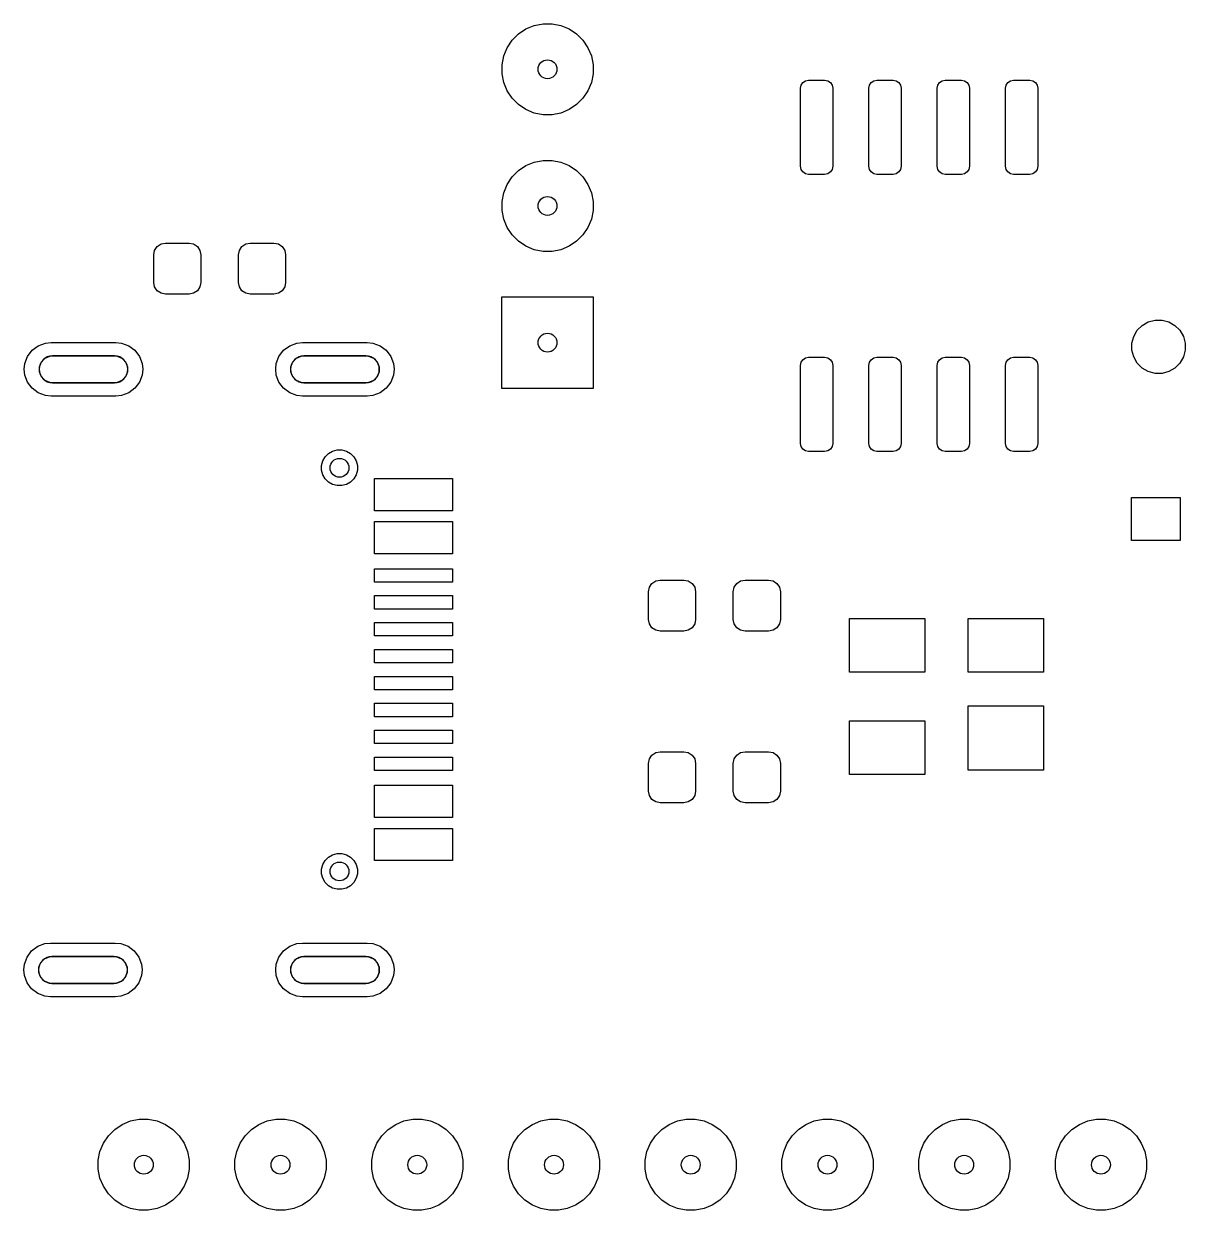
# Model space of a CAD drawing. Extents: x 2.11 to 4.44, y -4.7 to -3.04.
# Drawn here: x 2.109 to 2.958, y -4.699 to -3.831 of the extents above; entities that cross this region are included whole.
import ezdxf

# ---------------------------------------------------------------- set-up
doc = ezdxf.new("R2010")
doc.units = 0
doc.header["$MEASUREMENT"] = 0
doc.layers.add('BLACK', color=7, linetype='CONTINUOUS')

msp = doc.modelspace()

# ---------------------------------------------------------------- linework, layer by layer
at = {"layer": 'BLACK', "linetype": 'CONTINUOUS'}
for p, q in [((2.4709, -3.83811), (2.47635, -3.83446)), ((2.47635, -3.83446), (2.48241, -3.83195)), ((2.48241, -3.83195), (2.48885, -3.83067)), ((2.48885, -3.83067), (2.49541, -3.83067)), ((2.49541, -3.83067), (2.50184, -3.83195)), ((2.50184, -3.83195), (2.5079, -3.83446)), ((2.5079, -3.83446), (2.51336, -3.83811)), ((2.46261, -3.8482), (2.46626, -3.84275)), ((2.46626, -3.84275), (2.4709, -3.83811)), ((2.51336, -3.83811), (2.51799, -3.84275)), ((2.51799, -3.84275), (2.52164, -3.8482)), ((2.4601, -3.85426), (2.46261, -3.8482)), ((2.52164, -3.8482), (2.52415, -3.85426)), ((2.45882, -3.8607), (2.4601, -3.85426)), ((2.45882, -3.86726), (2.45882, -3.8607)), ((2.52415, -3.85426), (2.52543, -3.8607)), ((2.52543, -3.8607), (2.52543, -3.86726)), ((2.4601, -3.87369), (2.45882, -3.86726)), ((2.52543, -3.86726), (2.52415, -3.87369)), ((2.46261, -3.87975), (2.4601, -3.87369)), ((2.46626, -3.88521), (2.46261, -3.87975)), ((2.52164, -3.87975), (2.51799, -3.88521)), ((2.52415, -3.87369), (2.52164, -3.87975)), ((2.67707, -3.87785), (2.67752, -3.87559)), ((2.67707, -3.93494), (2.67707, -3.87785)), ((2.67752, -3.87559), (2.6788, -3.87368)), ((2.6788, -3.87368), (2.68071, -3.8724)), ((2.68071, -3.8724), (2.68297, -3.87195)), ((2.68297, -3.87195), (2.69478, -3.87195)), ((2.69478, -3.87195), (2.69704, -3.8724)), ((2.69704, -3.8724), (2.69896, -3.87368)), ((2.69896, -3.87368), (2.70024, -3.87559)), ((2.70024, -3.87559), (2.70069, -3.87785)), ((2.70069, -3.87785), (2.70069, -3.93494)), ((2.72707, -3.87785), (2.72752, -3.87559)), ((2.72707, -3.93494), (2.72707, -3.87785)), ((2.72752, -3.87559), (2.7288, -3.87368)), ((2.7288, -3.87368), (2.73071, -3.8724)), ((2.73071, -3.8724), (2.73297, -3.87195)), ((2.73297, -3.87195), (2.74478, -3.87195)), ((2.74478, -3.87195), (2.74704, -3.8724)), ((2.74704, -3.8724), (2.74896, -3.87368)), ((2.74896, -3.87368), (2.75024, -3.87559)), ((2.75024, -3.87559), (2.75069, -3.87785)), ((2.75069, -3.87785), (2.75069, -3.93494)), ((2.77707, -3.87785), (2.77752, -3.87559)), ((2.77707, -3.93494), (2.77707, -3.87785)), ((2.77752, -3.87559), (2.7788, -3.87368)), ((2.7788, -3.87368), (2.78071, -3.8724)), ((2.78071, -3.8724), (2.78297, -3.87195)), ((2.78297, -3.87195), (2.79478, -3.87195)), ((2.79478, -3.87195), (2.79704, -3.8724)), ((2.79704, -3.8724), (2.79896, -3.87368)), ((2.79896, -3.87368), (2.80024, -3.87559)), ((2.80024, -3.87559), (2.80069, -3.87785)), ((2.80069, -3.87785), (2.80069, -3.93494)), ((2.82707, -3.87785), (2.82752, -3.87559)), ((2.82707, -3.93494), (2.82707, -3.87785)), ((2.82752, -3.87559), (2.8288, -3.87368)), ((2.8288, -3.87368), (2.83071, -3.8724)), ((2.83071, -3.8724), (2.83297, -3.87195)), ((2.83297, -3.87195), (2.84478, -3.87195)), ((2.84478, -3.87195), (2.84704, -3.8724)), ((2.84704, -3.8724), (2.84896, -3.87368)), ((2.84896, -3.87368), (2.85024, -3.87559)), ((2.85024, -3.87559), (2.85069, -3.87785)), ((2.85069, -3.87785), (2.85069, -3.93494)), ((2.4709, -3.88984), (2.46626, -3.88521)), ((2.51799, -3.88521), (2.51336, -3.88984)), ((2.47635, -3.89349), (2.4709, -3.88984)), ((2.48241, -3.896), (2.47635, -3.89349)), ((2.48885, -3.89728), (2.48241, -3.896)), ((2.50184, -3.896), (2.49541, -3.89728)), ((2.5079, -3.89349), (2.50184, -3.896)), ((2.51336, -3.88984), (2.5079, -3.89349)), ((2.49541, -3.89728), (2.48885, -3.89728)), ((2.47635, -3.93446), (2.48241, -3.93195)), ((2.48241, -3.93195), (2.48885, -3.93067)), ((2.48885, -3.93067), (2.49541, -3.93067)), ((2.49541, -3.93067), (2.50184, -3.93195)), ((2.50184, -3.93195), (2.5079, -3.93446)), ((2.46626, -3.94275), (2.4709, -3.93811)), ((2.4709, -3.93811), (2.47635, -3.93446)), ((2.5079, -3.93446), (2.51336, -3.93811)), ((2.51336, -3.93811), (2.51799, -3.94275)), ((2.67752, -3.9372), (2.67707, -3.93494)), ((2.6788, -3.93912), (2.67752, -3.9372)), ((2.68071, -3.9404), (2.6788, -3.93912)), ((2.68297, -3.94085), (2.68071, -3.9404)), ((2.69704, -3.9404), (2.69478, -3.94085)), ((2.69896, -3.93912), (2.69704, -3.9404)), ((2.70024, -3.9372), (2.69896, -3.93912)), ((2.70069, -3.93494), (2.70024, -3.9372)), ((2.72752, -3.9372), (2.72707, -3.93494)), ((2.7288, -3.93912), (2.72752, -3.9372)), ((2.73071, -3.9404), (2.7288, -3.93912)), ((2.73297, -3.94085), (2.73071, -3.9404)), ((2.74704, -3.9404), (2.74478, -3.94085)), ((2.74896, -3.93912), (2.74704, -3.9404)), ((2.75024, -3.9372), (2.74896, -3.93912)), ((2.75069, -3.93494), (2.75024, -3.9372)), ((2.77752, -3.9372), (2.77707, -3.93494)), ((2.7788, -3.93912), (2.77752, -3.9372)), ((2.78071, -3.9404), (2.7788, -3.93912)), ((2.78297, -3.94085), (2.78071, -3.9404)), ((2.79704, -3.9404), (2.79478, -3.94085)), ((2.79896, -3.93912), (2.79704, -3.9404)), ((2.80024, -3.9372), (2.79896, -3.93912)), ((2.80069, -3.93494), (2.80024, -3.9372)), ((2.82752, -3.9372), (2.82707, -3.93494)), ((2.8288, -3.93912), (2.82752, -3.9372)), ((2.83071, -3.9404), (2.8288, -3.93912)), ((2.83297, -3.94085), (2.83071, -3.9404)), ((2.84704, -3.9404), (2.84478, -3.94085)), ((2.84896, -3.93912), (2.84704, -3.9404)), ((2.85024, -3.9372), (2.84896, -3.93912)), ((2.85069, -3.93494), (2.85024, -3.9372)), ((2.4601, -3.95426), (2.46261, -3.9482)), ((2.46261, -3.9482), (2.46626, -3.94275)), ((2.51799, -3.94275), (2.52164, -3.9482)), ((2.52164, -3.9482), (2.52415, -3.95426)), ((2.69478, -3.94085), (2.68297, -3.94085)), ((2.74478, -3.94085), (2.73297, -3.94085)), ((2.79478, -3.94085), (2.78297, -3.94085)), ((2.84478, -3.94085), (2.83297, -3.94085)), ((2.45882, -3.9607), (2.4601, -3.95426)), ((2.52415, -3.95426), (2.52543, -3.9607)), ((2.45882, -3.96726), (2.45882, -3.9607)), ((2.52543, -3.9607), (2.52543, -3.96726)), ((2.4601, -3.97369), (2.45882, -3.96726)), ((2.46261, -3.97975), (2.4601, -3.97369)), ((2.52415, -3.97369), (2.52164, -3.97975)), ((2.52543, -3.96726), (2.52415, -3.97369)), ((2.46626, -3.98521), (2.46261, -3.97975)), ((2.52164, -3.97975), (2.51799, -3.98521)), ((2.20666, -3.99366), (2.20946, -3.9918)), ((2.20946, -3.9918), (2.21275, -3.99114)), ((2.21275, -3.99114), (2.22998, -3.99114)), ((2.22998, -3.99114), (2.23327, -3.9918)), ((2.23327, -3.9918), (2.23607, -3.99366)), ((2.26867, -3.99366), (2.27147, -3.9918)), ((2.27147, -3.9918), (2.27476, -3.99114)), ((2.27476, -3.99114), (2.29199, -3.99114)), ((2.29199, -3.99114), (2.29528, -3.9918)), ((2.29528, -3.9918), (2.29808, -3.99366)), ((2.4709, -3.98984), (2.46626, -3.98521)), ((2.47635, -3.99349), (2.4709, -3.98984)), ((2.51336, -3.98984), (2.5079, -3.99349)), ((2.51799, -3.98521), (2.51336, -3.98984)), ((2.20414, -3.99975), (2.2048, -3.99646)), ((2.20414, -4.01993), (2.20414, -3.99975)), ((2.2048, -3.99646), (2.20666, -3.99366)), ((2.23607, -3.99366), (2.23793, -3.99646)), ((2.23793, -3.99646), (2.23859, -3.99975)), ((2.23859, -3.99975), (2.23859, -4.01993)), ((2.26615, -3.99975), (2.2668, -3.99646)), ((2.26615, -4.01993), (2.26615, -3.99975)), ((2.2668, -3.99646), (2.26867, -3.99366)), ((2.29808, -3.99366), (2.29994, -3.99646)), ((2.29994, -3.99646), (2.3006, -3.99975)), ((2.3006, -3.99975), (2.3006, -4.01993)), ((2.48241, -3.996), (2.47635, -3.99349)), ((2.48885, -3.99728), (2.48241, -3.996)), ((2.49541, -3.99728), (2.48885, -3.99728)), ((2.50184, -3.996), (2.49541, -3.99728)), ((2.5079, -3.99349), (2.50184, -3.996)), ((2.2048, -4.02323), (2.20414, -4.01993)), ((2.20666, -4.02602), (2.2048, -4.02323)), ((2.20946, -4.02789), (2.20666, -4.02602)), ((2.23607, -4.02602), (2.23327, -4.02789)), ((2.23793, -4.02323), (2.23607, -4.02602)), ((2.23859, -4.01993), (2.23793, -4.02323)), ((2.2668, -4.02323), (2.26615, -4.01993)), ((2.26867, -4.02602), (2.2668, -4.02323)), ((2.27147, -4.02789), (2.26867, -4.02602)), ((2.29808, -4.02602), (2.29528, -4.02789)), ((2.29994, -4.02323), (2.29808, -4.02602)), ((2.3006, -4.01993), (2.29994, -4.02323)), ((2.21275, -4.02854), (2.20946, -4.02789)), ((2.22998, -4.02854), (2.21275, -4.02854)), ((2.23327, -4.02789), (2.22998, -4.02854)), ((2.27476, -4.02854), (2.27147, -4.02789)), ((2.29199, -4.02854), (2.27476, -4.02854)), ((2.29528, -4.02789), (2.29199, -4.02854)), ((2.45866, -4.09744), (2.45866, -4.03051)), ((2.45866, -4.03051), (2.52559, -4.03051)), ((2.52559, -4.03051), (2.52559, -4.09744)), ((2.92336, -4.05495), (2.92699, -4.05131)), ((2.92699, -4.05131), (2.93144, -4.04874)), ((2.93144, -4.04874), (2.93641, -4.04741)), ((2.93641, -4.04741), (2.94155, -4.04741)), ((2.94155, -4.04741), (2.94651, -4.04874)), ((2.94651, -4.04874), (2.95096, -4.05131)), ((2.95096, -4.05131), (2.95459, -4.05495)), ((2.91946, -4.06436), (2.92079, -4.0594)), ((2.92079, -4.0594), (2.92336, -4.05495)), ((2.95459, -4.05495), (2.95716, -4.0594)), ((2.95716, -4.0594), (2.95849, -4.06436)), ((2.11186, -4.07403), (2.11522, -4.06955)), ((2.11522, -4.06955), (2.11971, -4.06619)), ((2.11971, -4.06619), (2.12496, -4.06423)), ((2.12496, -4.06423), (2.12914, -4.06378)), ((2.12914, -4.06378), (2.17639, -4.06378)), ((2.17639, -4.06378), (2.18057, -4.06423)), ((2.18057, -4.06423), (2.18582, -4.06619)), ((2.18582, -4.06619), (2.1903, -4.06955)), ((2.1903, -4.06955), (2.19366, -4.07403)), ((2.29572, -4.07403), (2.29908, -4.06955)), ((2.29908, -4.06955), (2.30357, -4.06619)), ((2.30357, -4.06619), (2.30881, -4.06423)), ((2.30881, -4.06423), (2.313, -4.06378)), ((2.313, -4.06378), (2.36024, -4.06378)), ((2.36024, -4.06378), (2.36443, -4.06423)), ((2.36443, -4.06423), (2.36968, -4.06619)), ((2.36968, -4.06619), (2.37416, -4.06955)), ((2.37416, -4.06955), (2.37752, -4.07403)), ((2.91946, -4.0695), (2.91946, -4.06436)), ((2.92079, -4.07446), (2.91946, -4.0695)), ((2.95849, -4.0695), (2.95716, -4.07446)), ((2.95849, -4.06436), (2.95849, -4.0695)), ((2.10946, -4.08346), (2.10991, -4.07928)), ((2.10991, -4.07928), (2.11186, -4.07403)), ((2.12047, -4.08154), (2.12194, -4.078)), ((2.12194, -4.078), (2.12466, -4.07528)), ((2.12466, -4.07528), (2.12821, -4.07381)), ((2.12821, -4.07381), (2.13013, -4.07362)), ((2.13013, -4.07362), (2.1754, -4.07362)), ((2.1754, -4.07362), (2.17732, -4.07381)), ((2.17732, -4.07381), (2.18087, -4.07528)), ((2.18087, -4.07528), (2.18358, -4.078)), ((2.18358, -4.078), (2.18505, -4.08154)), ((2.19366, -4.07403), (2.19562, -4.07928)), ((2.19562, -4.07928), (2.19607, -4.08346)), ((2.29331, -4.08346), (2.29376, -4.07928)), ((2.29376, -4.07928), (2.29572, -4.07403)), ((2.30433, -4.08154), (2.3058, -4.078)), ((2.3058, -4.078), (2.30852, -4.07528)), ((2.30852, -4.07528), (2.31206, -4.07381)), ((2.31206, -4.07381), (2.31398, -4.07362)), ((2.31398, -4.07362), (2.35926, -4.07362)), ((2.35926, -4.07362), (2.36118, -4.07381)), ((2.36118, -4.07381), (2.36473, -4.07528)), ((2.36473, -4.07528), (2.36744, -4.078)), ((2.36744, -4.078), (2.36891, -4.08154)), ((2.37752, -4.07403), (2.37948, -4.07928)), ((2.37948, -4.07928), (2.37993, -4.08346)), ((2.67707, -4.08061), (2.67752, -4.07835)), ((2.67752, -4.07835), (2.6788, -4.07643)), ((2.6788, -4.07643), (2.68071, -4.07515)), ((2.68071, -4.07515), (2.68297, -4.0747)), ((2.68297, -4.0747), (2.69478, -4.0747)), ((2.69478, -4.0747), (2.69704, -4.07515)), ((2.69704, -4.07515), (2.69896, -4.07643)), ((2.69896, -4.07643), (2.70024, -4.07835)), ((2.70024, -4.07835), (2.70069, -4.08061)), ((2.72707, -4.08061), (2.72752, -4.07835)), ((2.72752, -4.07835), (2.7288, -4.07643)), ((2.7288, -4.07643), (2.73071, -4.07515)), ((2.73071, -4.07515), (2.73297, -4.0747)), ((2.73297, -4.0747), (2.74478, -4.0747)), ((2.74478, -4.0747), (2.74704, -4.07515)), ((2.74704, -4.07515), (2.74896, -4.07643)), ((2.74896, -4.07643), (2.75024, -4.07835)), ((2.75024, -4.07835), (2.75069, -4.08061)), ((2.77707, -4.08061), (2.77752, -4.07835)), ((2.77752, -4.07835), (2.7788, -4.07643)), ((2.7788, -4.07643), (2.78071, -4.07515)), ((2.78071, -4.07515), (2.78297, -4.0747)), ((2.78297, -4.0747), (2.79478, -4.0747)), ((2.79478, -4.0747), (2.79704, -4.07515)), ((2.79704, -4.07515), (2.79896, -4.07643)), ((2.79896, -4.07643), (2.80024, -4.07835)), ((2.80024, -4.07835), (2.80069, -4.08061)), ((2.82707, -4.08061), (2.82752, -4.07835)), ((2.82752, -4.07835), (2.8288, -4.07643)), ((2.8288, -4.07643), (2.83071, -4.07515)), ((2.83071, -4.07515), (2.83297, -4.0747)), ((2.83297, -4.0747), (2.84478, -4.0747)), ((2.84478, -4.0747), (2.84704, -4.07515)), ((2.84704, -4.07515), (2.84896, -4.07643)), ((2.84896, -4.07643), (2.85024, -4.07835)), ((2.85024, -4.07835), (2.85069, -4.08061)), ((2.92336, -4.07891), (2.92079, -4.07446)), ((2.92699, -4.08255), (2.92336, -4.07891)), ((2.95459, -4.07891), (2.95096, -4.08255)), ((2.95716, -4.07446), (2.95459, -4.07891)), ((2.10991, -4.08765), (2.10946, -4.08346)), ((2.11186, -4.0929), (2.10991, -4.08765)), ((2.12047, -4.08538), (2.12047, -4.08154)), ((2.12194, -4.08893), (2.12047, -4.08538)), ((2.18505, -4.08538), (2.18358, -4.08893)), ((2.18505, -4.08154), (2.18505, -4.08538)), ((2.19562, -4.08765), (2.19366, -4.0929)), ((2.19607, -4.08346), (2.19562, -4.08765)), ((2.29376, -4.08765), (2.29331, -4.08346)), ((2.29572, -4.0929), (2.29376, -4.08765)), ((2.30433, -4.08538), (2.30433, -4.08154)), ((2.3058, -4.08893), (2.30433, -4.08538)), ((2.36891, -4.08538), (2.36744, -4.08893)), ((2.36891, -4.08154), (2.36891, -4.08538)), ((2.37948, -4.08765), (2.37752, -4.0929)), ((2.37993, -4.08346), (2.37948, -4.08765)), ((2.67707, -4.1377), (2.67707, -4.08061)), ((2.70069, -4.08061), (2.70069, -4.1377)), ((2.72707, -4.1377), (2.72707, -4.08061)), ((2.75069, -4.08061), (2.75069, -4.1377)), ((2.77707, -4.1377), (2.77707, -4.08061)), ((2.80069, -4.08061), (2.80069, -4.1377)), ((2.82707, -4.1377), (2.82707, -4.08061)), ((2.85069, -4.08061), (2.85069, -4.1377)), ((2.93144, -4.08512), (2.92699, -4.08255)), ((2.93641, -4.08645), (2.93144, -4.08512)), ((2.94155, -4.08645), (2.93641, -4.08645)), ((2.94651, -4.08512), (2.94155, -4.08645)), ((2.95096, -4.08255), (2.94651, -4.08512)), ((2.11522, -4.09738), (2.11186, -4.0929)), ((2.12466, -4.09165), (2.12194, -4.08893)), ((2.12821, -4.09312), (2.12466, -4.09165)), ((2.13013, -4.09331), (2.12821, -4.09312)), ((2.1754, -4.09331), (2.13013, -4.09331)), ((2.17732, -4.09312), (2.1754, -4.09331)), ((2.18087, -4.09165), (2.17732, -4.09312)), ((2.18358, -4.08893), (2.18087, -4.09165)), ((2.19366, -4.0929), (2.1903, -4.09738)), ((2.29908, -4.09738), (2.29572, -4.0929)), ((2.30852, -4.09165), (2.3058, -4.08893)), ((2.31206, -4.09312), (2.30852, -4.09165)), ((2.31398, -4.09331), (2.31206, -4.09312)), ((2.35926, -4.09331), (2.31398, -4.09331)), ((2.36118, -4.09312), (2.35926, -4.09331)), ((2.36473, -4.09165), (2.36118, -4.09312)), ((2.36744, -4.08893), (2.36473, -4.09165)), ((2.37752, -4.0929), (2.37416, -4.09738)), ((2.11971, -4.10074), (2.11522, -4.09738)), ((2.12496, -4.1027), (2.11971, -4.10074)), ((2.12914, -4.10315), (2.12496, -4.1027)), ((2.17639, -4.10315), (2.12914, -4.10315)), ((2.18057, -4.1027), (2.17639, -4.10315)), ((2.18582, -4.10074), (2.18057, -4.1027)), ((2.1903, -4.09738), (2.18582, -4.10074)), ((2.30357, -4.10074), (2.29908, -4.09738)), ((2.30881, -4.1027), (2.30357, -4.10074)), ((2.313, -4.10315), (2.30881, -4.1027)), ((2.36024, -4.10315), (2.313, -4.10315)), ((2.36443, -4.1027), (2.36024, -4.10315)), ((2.36968, -4.10074), (2.36443, -4.1027)), ((2.37416, -4.09738), (2.36968, -4.10074)), ((2.52559, -4.09744), (2.45866, -4.09744)), ((2.67752, -4.13996), (2.67707, -4.1377)), ((2.6788, -4.14187), (2.67752, -4.13996)), ((2.70024, -4.13996), (2.69896, -4.14187)), ((2.70069, -4.1377), (2.70024, -4.13996)), ((2.72752, -4.13996), (2.72707, -4.1377)), ((2.7288, -4.14187), (2.72752, -4.13996)), ((2.75024, -4.13996), (2.74896, -4.14187)), ((2.75069, -4.1377), (2.75024, -4.13996)), ((2.77752, -4.13996), (2.77707, -4.1377)), ((2.7788, -4.14187), (2.77752, -4.13996)), ((2.80024, -4.13996), (2.79896, -4.14187)), ((2.80069, -4.1377), (2.80024, -4.13996)), ((2.82752, -4.13996), (2.82707, -4.1377)), ((2.8288, -4.14187), (2.82752, -4.13996)), ((2.85024, -4.13996), (2.84896, -4.14187)), ((2.85069, -4.1377), (2.85024, -4.13996)), ((2.32778, -4.15046), (2.3295, -4.14748)), ((2.3295, -4.14748), (2.33194, -4.14505)), ((2.33194, -4.14505), (2.33492, -4.14333)), ((2.33492, -4.14333), (2.33825, -4.14244)), ((2.33825, -4.14244), (2.34169, -4.14244)), ((2.34169, -4.14244), (2.34502, -4.14333)), ((2.34502, -4.14333), (2.348, -4.14505)), ((2.348, -4.14505), (2.35043, -4.14748)), ((2.35043, -4.14748), (2.35215, -4.15046)), ((2.68071, -4.14315), (2.6788, -4.14187)), ((2.68297, -4.1436), (2.68071, -4.14315)), ((2.69478, -4.1436), (2.68297, -4.1436)), ((2.69704, -4.14315), (2.69478, -4.1436)), ((2.69896, -4.14187), (2.69704, -4.14315)), ((2.73071, -4.14315), (2.7288, -4.14187)), ((2.73297, -4.1436), (2.73071, -4.14315)), ((2.74478, -4.1436), (2.73297, -4.1436)), ((2.74704, -4.14315), (2.74478, -4.1436)), ((2.74896, -4.14187), (2.74704, -4.14315)), ((2.78071, -4.14315), (2.7788, -4.14187)), ((2.78297, -4.1436), (2.78071, -4.14315)), ((2.79478, -4.1436), (2.78297, -4.1436)), ((2.79704, -4.14315), (2.79478, -4.1436)), ((2.79896, -4.14187), (2.79704, -4.14315)), ((2.83071, -4.14315), (2.8288, -4.14187)), ((2.83297, -4.1436), (2.83071, -4.14315)), ((2.84478, -4.1436), (2.83297, -4.1436)), ((2.84704, -4.14315), (2.84478, -4.1436)), ((2.84896, -4.14187), (2.84704, -4.14315)), ((2.32689, -4.15379), (2.32778, -4.15046)), ((2.32689, -4.15723), (2.32689, -4.15379)), ((2.32778, -4.16056), (2.32689, -4.15723)), ((2.35215, -4.15046), (2.35304, -4.15379)), ((2.35304, -4.15723), (2.35215, -4.16056)), ((2.35304, -4.15379), (2.35304, -4.15723)), ((2.3295, -4.16354), (2.32778, -4.16056)), ((2.33194, -4.16598), (2.3295, -4.16354)), ((2.33492, -4.1677), (2.33194, -4.16598)), ((2.348, -4.16598), (2.34502, -4.1677)), ((2.35043, -4.16354), (2.348, -4.16598)), ((2.35215, -4.16056), (2.35043, -4.16354)), ((2.36556, -4.1752), (2.36556, -4.16339)), ((2.36556, -4.16339), (2.42264, -4.16339)), ((2.42264, -4.16339), (2.42264, -4.1752)), ((2.33825, -4.16859), (2.33492, -4.1677)), ((2.34169, -4.16859), (2.33825, -4.16859)), ((2.34502, -4.1677), (2.34169, -4.16859)), ((2.36556, -4.18701), (2.36556, -4.1752)), ((2.42264, -4.1752), (2.42264, -4.18701)), ((2.91929, -4.20866), (2.91929, -4.17717)), ((2.91929, -4.17717), (2.95472, -4.17717)), ((2.95472, -4.17717), (2.95472, -4.20866)), ((2.42264, -4.18701), (2.36556, -4.18701)), ((2.36556, -4.20669), (2.36556, -4.19488)), ((2.36556, -4.19488), (2.42264, -4.19488)), ((2.42264, -4.19488), (2.42264, -4.20669)), ((2.36556, -4.2185), (2.36556, -4.20669)), ((2.42264, -4.20669), (2.42264, -4.2185)), ((2.95472, -4.20866), (2.91929, -4.20866)), ((2.42264, -4.2185), (2.36556, -4.2185)), ((2.36556, -4.23917), (2.36556, -4.22933)), ((2.36556, -4.22933), (2.42264, -4.22933)), ((2.42264, -4.22933), (2.42264, -4.23917)), ((2.42264, -4.23917), (2.36556, -4.23917)), ((2.56595, -4.24621), (2.56661, -4.24291)), ((2.56661, -4.24291), (2.56847, -4.24012)), ((2.56847, -4.24012), (2.57127, -4.23825)), ((2.57127, -4.23825), (2.57456, -4.2376)), ((2.57456, -4.2376), (2.59179, -4.2376)), ((2.59179, -4.2376), (2.59508, -4.23825)), ((2.59508, -4.23825), (2.59788, -4.24012)), ((2.59788, -4.24012), (2.59975, -4.24291)), ((2.59975, -4.24291), (2.6004, -4.24621)), ((2.62796, -4.24621), (2.62862, -4.24291)), ((2.62862, -4.24291), (2.63048, -4.24012)), ((2.63048, -4.24012), (2.63328, -4.23825)), ((2.63328, -4.23825), (2.63657, -4.2376)), ((2.63657, -4.2376), (2.6538, -4.2376)), ((2.6538, -4.2376), (2.65709, -4.23825)), ((2.65709, -4.23825), (2.65989, -4.24012)), ((2.65989, -4.24012), (2.66175, -4.24291)), ((2.66175, -4.24291), (2.66241, -4.24621)), ((2.36556, -4.25886), (2.36556, -4.24902)), ((2.36556, -4.24902), (2.42264, -4.24902)), ((2.42264, -4.24902), (2.42264, -4.25886)), ((2.56595, -4.26639), (2.56595, -4.24621)), ((2.6004, -4.24621), (2.6004, -4.26639)), ((2.62796, -4.26639), (2.62796, -4.24621)), ((2.66241, -4.24621), (2.66241, -4.26639)), ((2.42264, -4.25886), (2.36556, -4.25886)), ((2.36556, -4.27854), (2.36556, -4.2687)), ((2.36556, -4.2687), (2.42264, -4.2687)), ((2.42264, -4.2687), (2.42264, -4.27854)), ((2.56661, -4.26968), (2.56595, -4.26639)), ((2.56847, -4.27248), (2.56661, -4.26968)), ((2.59975, -4.26968), (2.59788, -4.27248)), ((2.6004, -4.26639), (2.59975, -4.26968)), ((2.62862, -4.26968), (2.62796, -4.26639)), ((2.63048, -4.27248), (2.62862, -4.26968)), ((2.66175, -4.26968), (2.65989, -4.27248)), ((2.66241, -4.26639), (2.66175, -4.26968)), ((2.713, -4.30512), (2.713, -4.26575)), ((2.713, -4.26575), (2.76812, -4.26575)), ((2.76812, -4.26575), (2.76812, -4.30512)), ((2.79961, -4.30512), (2.79961, -4.26575)), ((2.79961, -4.26575), (2.85473, -4.26575)), ((2.85473, -4.26575), (2.85473, -4.30512)), ((2.42264, -4.27854), (2.36556, -4.27854)), ((2.57127, -4.27434), (2.56847, -4.27248)), ((2.57456, -4.275), (2.57127, -4.27434)), ((2.59179, -4.275), (2.57456, -4.275)), ((2.59508, -4.27434), (2.59179, -4.275)), ((2.59788, -4.27248), (2.59508, -4.27434)), ((2.63328, -4.27434), (2.63048, -4.27248)), ((2.63657, -4.275), (2.63328, -4.27434)), ((2.6538, -4.275), (2.63657, -4.275)), ((2.65709, -4.27434), (2.6538, -4.275)), ((2.65989, -4.27248), (2.65709, -4.27434)), ((2.36556, -4.29823), (2.36556, -4.28839)), ((2.36556, -4.28839), (2.42264, -4.28839)), ((2.42264, -4.28839), (2.42264, -4.29823)), ((2.42264, -4.29823), (2.36556, -4.29823)), ((2.76812, -4.30512), (2.713, -4.30512)), ((2.85473, -4.30512), (2.79961, -4.30512)), ((2.36556, -4.31791), (2.36556, -4.30807)), ((2.36556, -4.30807), (2.42264, -4.30807)), ((2.42264, -4.30807), (2.42264, -4.31791)), ((2.42264, -4.31791), (2.36556, -4.31791)), ((2.36556, -4.3376), (2.36556, -4.32776)), ((2.36556, -4.32776), (2.42264, -4.32776)), ((2.42264, -4.32776), (2.42264, -4.3376)), ((2.79961, -4.37677), (2.79961, -4.32953)), ((2.79961, -4.32953), (2.85473, -4.32953)), ((2.85473, -4.32953), (2.85473, -4.37677)), ((2.42264, -4.3376), (2.36556, -4.3376)), ((2.36556, -4.35728), (2.36556, -4.34744)), ((2.36556, -4.34744), (2.42264, -4.34744)), ((2.42264, -4.34744), (2.42264, -4.35728)), ((2.713, -4.37992), (2.713, -4.34055)), ((2.713, -4.34055), (2.76812, -4.34055)), ((2.76812, -4.34055), (2.76812, -4.37992)), ((2.42264, -4.35728), (2.36556, -4.35728)), ((2.56661, -4.36851), (2.56847, -4.36571)), ((2.56847, -4.36571), (2.57127, -4.36384)), ((2.57127, -4.36384), (2.57456, -4.36319)), ((2.57456, -4.36319), (2.59179, -4.36319)), ((2.59179, -4.36319), (2.59508, -4.36384)), ((2.59508, -4.36384), (2.59788, -4.36571)), ((2.59788, -4.36571), (2.59975, -4.36851)), ((2.62862, -4.36851), (2.63048, -4.36571)), ((2.63048, -4.36571), (2.63328, -4.36384)), ((2.63328, -4.36384), (2.63657, -4.36319)), ((2.63657, -4.36319), (2.6538, -4.36319)), ((2.6538, -4.36319), (2.65709, -4.36384)), ((2.65709, -4.36384), (2.65989, -4.36571)), ((2.65989, -4.36571), (2.66175, -4.36851)), ((2.36556, -4.37697), (2.36556, -4.36713)), ((2.36556, -4.36713), (2.42264, -4.36713)), ((2.42264, -4.36713), (2.42264, -4.37697)), ((2.56595, -4.3718), (2.56661, -4.36851)), ((2.56595, -4.39198), (2.56595, -4.3718)), ((2.59975, -4.36851), (2.6004, -4.3718)), ((2.6004, -4.3718), (2.6004, -4.39198)), ((2.62796, -4.3718), (2.62862, -4.36851)), ((2.62796, -4.39198), (2.62796, -4.3718)), ((2.66175, -4.36851), (2.66241, -4.3718)), ((2.66241, -4.3718), (2.66241, -4.39198)), ((2.42264, -4.37697), (2.36556, -4.37697)), ((2.76812, -4.37992), (2.713, -4.37992)), ((2.85473, -4.37677), (2.79961, -4.37677)), ((2.36556, -4.39961), (2.36556, -4.3878)), ((2.36556, -4.3878), (2.42264, -4.3878)), ((2.42264, -4.3878), (2.42264, -4.39961)), ((2.56661, -4.39527), (2.56595, -4.39198)), ((2.6004, -4.39198), (2.59975, -4.39527)), ((2.62862, -4.39527), (2.62796, -4.39198)), ((2.66241, -4.39198), (2.66175, -4.39527)), ((2.36556, -4.41142), (2.36556, -4.39961)), ((2.42264, -4.39961), (2.42264, -4.41142)), ((2.56847, -4.39807), (2.56661, -4.39527)), ((2.57127, -4.39994), (2.56847, -4.39807)), ((2.57456, -4.40059), (2.57127, -4.39994)), ((2.59179, -4.40059), (2.57456, -4.40059)), ((2.59508, -4.39994), (2.59179, -4.40059)), ((2.59788, -4.39807), (2.59508, -4.39994)), ((2.59975, -4.39527), (2.59788, -4.39807)), ((2.63048, -4.39807), (2.62862, -4.39527)), ((2.63328, -4.39994), (2.63048, -4.39807)), ((2.63657, -4.40059), (2.63328, -4.39994)), ((2.6538, -4.40059), (2.63657, -4.40059)), ((2.65709, -4.39994), (2.6538, -4.40059)), ((2.65989, -4.39807), (2.65709, -4.39994)), ((2.66175, -4.39527), (2.65989, -4.39807)), ((2.42264, -4.41142), (2.36556, -4.41142)), ((2.36556, -4.4311), (2.36556, -4.41929)), ((2.36556, -4.41929), (2.42264, -4.41929)), ((2.42264, -4.41929), (2.42264, -4.4311)), ((2.36556, -4.44291), (2.36556, -4.4311)), ((2.42264, -4.4311), (2.42264, -4.44291)), ((2.32778, -4.44574), (2.3295, -4.44276)), ((2.3295, -4.44276), (2.33194, -4.44032)), ((2.33194, -4.44032), (2.33492, -4.4386)), ((2.33492, -4.4386), (2.33825, -4.43771)), ((2.33825, -4.43771), (2.34169, -4.43771)), ((2.34169, -4.43771), (2.34502, -4.4386)), ((2.34502, -4.4386), (2.348, -4.44032)), ((2.348, -4.44032), (2.35043, -4.44276)), ((2.35043, -4.44276), (2.35215, -4.44574)), ((2.42264, -4.44291), (2.36556, -4.44291)), ((2.32689, -4.44907), (2.32778, -4.44574)), ((2.32689, -4.45251), (2.32689, -4.44907)), ((2.32778, -4.45583), (2.32689, -4.45251)), ((2.35215, -4.44574), (2.35304, -4.44907)), ((2.35304, -4.45251), (2.35215, -4.45583)), ((2.35304, -4.44907), (2.35304, -4.45251)), ((2.3295, -4.45882), (2.32778, -4.45583)), ((2.33194, -4.46125), (2.3295, -4.45882)), ((2.33492, -4.46297), (2.33194, -4.46125)), ((2.348, -4.46125), (2.34502, -4.46297)), ((2.35043, -4.45882), (2.348, -4.46125)), ((2.35215, -4.45583), (2.35043, -4.45882)), ((2.33825, -4.46386), (2.33492, -4.46297)), ((2.34169, -4.46386), (2.33825, -4.46386)), ((2.34502, -4.46297), (2.34169, -4.46386)), ((2.11931, -4.50556), (2.12456, -4.5036)), ((2.12456, -4.5036), (2.12875, -4.50315)), ((2.12875, -4.50315), (2.17599, -4.50315)), ((2.17599, -4.50315), (2.18018, -4.5036)), ((2.18018, -4.5036), (2.18543, -4.50556)), ((2.30357, -4.50556), (2.30881, -4.5036)), ((2.30881, -4.5036), (2.313, -4.50315)), ((2.313, -4.50315), (2.36024, -4.50315)), ((2.36024, -4.50315), (2.36443, -4.5036)), ((2.36443, -4.5036), (2.36968, -4.50556)), ((2.10951, -4.51865), (2.11147, -4.5134)), ((2.11147, -4.5134), (2.11483, -4.50892)), ((2.11483, -4.50892), (2.11931, -4.50556)), ((2.12426, -4.51465), (2.12781, -4.51318)), ((2.12781, -4.51318), (2.12973, -4.51299)), ((2.12973, -4.51299), (2.17501, -4.51299)), ((2.17501, -4.51299), (2.17693, -4.51318)), ((2.17693, -4.51318), (2.18048, -4.51465)), ((2.18543, -4.50556), (2.18991, -4.50892)), ((2.18991, -4.50892), (2.19327, -4.5134)), ((2.19327, -4.5134), (2.19523, -4.51865)), ((2.29376, -4.51865), (2.29572, -4.5134)), ((2.29572, -4.5134), (2.29908, -4.50892)), ((2.29908, -4.50892), (2.30357, -4.50556)), ((2.30852, -4.51465), (2.31206, -4.51318)), ((2.31206, -4.51318), (2.31398, -4.51299)), ((2.31398, -4.51299), (2.35926, -4.51299)), ((2.35926, -4.51299), (2.36118, -4.51318)), ((2.36118, -4.51318), (2.36473, -4.51465)), ((2.36968, -4.50556), (2.37416, -4.50892)), ((2.37416, -4.50892), (2.37752, -4.5134)), ((2.37752, -4.5134), (2.37948, -4.51865)), ((2.10906, -4.52283), (2.10951, -4.51865)), ((2.12008, -4.52091), (2.12155, -4.51737)), ((2.12008, -4.52475), (2.12008, -4.52091)), ((2.12155, -4.51737), (2.12426, -4.51465)), ((2.18048, -4.51465), (2.18319, -4.51737)), ((2.18319, -4.51737), (2.18466, -4.52091)), ((2.18466, -4.52091), (2.18466, -4.52475)), ((2.19523, -4.51865), (2.19568, -4.52283)), ((2.29331, -4.52283), (2.29376, -4.51865)), ((2.30433, -4.52091), (2.3058, -4.51737)), ((2.30433, -4.52475), (2.30433, -4.52091)), ((2.3058, -4.51737), (2.30852, -4.51465)), ((2.36473, -4.51465), (2.36744, -4.51737)), ((2.36744, -4.51737), (2.36891, -4.52091)), ((2.36891, -4.52091), (2.36891, -4.52475)), ((2.37948, -4.51865), (2.37993, -4.52283)), ((2.10951, -4.52702), (2.10906, -4.52283)), ((2.11147, -4.53227), (2.10951, -4.52702)), ((2.12155, -4.5283), (2.12008, -4.52475)), ((2.12426, -4.53102), (2.12155, -4.5283)), ((2.18319, -4.5283), (2.18048, -4.53102)), ((2.18466, -4.52475), (2.18319, -4.5283)), ((2.19523, -4.52702), (2.19327, -4.53227)), ((2.19568, -4.52283), (2.19523, -4.52702)), ((2.29376, -4.52702), (2.29331, -4.52283)), ((2.29572, -4.53227), (2.29376, -4.52702)), ((2.3058, -4.5283), (2.30433, -4.52475)), ((2.30852, -4.53102), (2.3058, -4.5283)), ((2.36744, -4.5283), (2.36473, -4.53102)), ((2.36891, -4.52475), (2.36744, -4.5283)), ((2.37948, -4.52702), (2.37752, -4.53227)), ((2.37993, -4.52283), (2.37948, -4.52702)), ((2.11483, -4.53675), (2.11147, -4.53227)), ((2.11931, -4.54011), (2.11483, -4.53675)), ((2.12781, -4.53249), (2.12426, -4.53102)), ((2.12973, -4.53268), (2.12781, -4.53249)), ((2.17501, -4.53268), (2.12973, -4.53268)), ((2.17693, -4.53249), (2.17501, -4.53268)), ((2.18048, -4.53102), (2.17693, -4.53249)), ((2.18991, -4.53675), (2.18543, -4.54011)), ((2.19327, -4.53227), (2.18991, -4.53675)), ((2.29908, -4.53675), (2.29572, -4.53227)), ((2.30357, -4.54011), (2.29908, -4.53675)), ((2.31206, -4.53249), (2.30852, -4.53102)), ((2.31398, -4.53268), (2.31206, -4.53249)), ((2.35926, -4.53268), (2.31398, -4.53268)), ((2.36118, -4.53249), (2.35926, -4.53268)), ((2.36473, -4.53102), (2.36118, -4.53249)), ((2.37416, -4.53675), (2.36968, -4.54011)), ((2.37752, -4.53227), (2.37416, -4.53675)), ((2.12456, -4.54207), (2.11931, -4.54011)), ((2.12875, -4.54252), (2.12456, -4.54207)), ((2.17599, -4.54252), (2.12875, -4.54252)), ((2.18018, -4.54207), (2.17599, -4.54252)), ((2.18543, -4.54011), (2.18018, -4.54207)), ((2.30881, -4.54207), (2.30357, -4.54011)), ((2.313, -4.54252), (2.30881, -4.54207)), ((2.36024, -4.54252), (2.313, -4.54252)), ((2.36443, -4.54207), (2.36024, -4.54252)), ((2.36968, -4.54011), (2.36443, -4.54207)), ((2.18108, -4.63584), (2.18714, -4.63333)), ((2.18714, -4.63333), (2.19357, -4.63205)), ((2.19357, -4.63205), (2.20013, -4.63205)), ((2.20013, -4.63205), (2.20656, -4.63333)), ((2.20656, -4.63333), (2.21263, -4.63584)), ((2.28108, -4.63584), (2.28714, -4.63333)), ((2.28714, -4.63333), (2.29357, -4.63205)), ((2.29357, -4.63205), (2.30013, -4.63205)), ((2.30013, -4.63205), (2.30656, -4.63333)), ((2.30656, -4.63333), (2.31263, -4.63584)), ((2.38108, -4.63584), (2.38714, -4.63333)), ((2.38714, -4.63333), (2.39357, -4.63205)), ((2.39357, -4.63205), (2.40013, -4.63205)), ((2.40013, -4.63205), (2.40656, -4.63333)), ((2.40656, -4.63333), (2.41263, -4.63584)), ((2.48108, -4.63584), (2.48714, -4.63333)), ((2.48714, -4.63333), (2.49357, -4.63205)), ((2.49357, -4.63205), (2.50013, -4.63205)), ((2.50013, -4.63205), (2.50656, -4.63333)), ((2.50656, -4.63333), (2.51263, -4.63584)), ((2.58108, -4.63584), (2.58714, -4.63333)), ((2.58714, -4.63333), (2.59357, -4.63205)), ((2.59357, -4.63205), (2.60013, -4.63205)), ((2.60013, -4.63205), (2.60656, -4.63333)), ((2.60656, -4.63333), (2.61263, -4.63584)), ((2.68108, -4.63584), (2.68714, -4.63333)), ((2.68714, -4.63333), (2.69357, -4.63205)), ((2.69357, -4.63205), (2.70013, -4.63205)), ((2.70013, -4.63205), (2.70656, -4.63333)), ((2.70656, -4.63333), (2.71263, -4.63584)), ((2.78108, -4.63584), (2.78714, -4.63333)), ((2.78714, -4.63333), (2.79357, -4.63205)), ((2.79357, -4.63205), (2.80013, -4.63205)), ((2.80013, -4.63205), (2.80656, -4.63333)), ((2.80656, -4.63333), (2.81263, -4.63584)), ((2.88108, -4.63584), (2.88714, -4.63333)), ((2.88714, -4.63333), (2.89357, -4.63205)), ((2.89357, -4.63205), (2.90013, -4.63205)), ((2.90013, -4.63205), (2.90656, -4.63333)), ((2.90656, -4.63333), (2.91263, -4.63584)), ((2.17098, -4.64412), (2.17562, -4.63949)), ((2.17562, -4.63949), (2.18108, -4.63584)), ((2.21263, -4.63584), (2.21808, -4.63949)), ((2.21808, -4.63949), (2.22272, -4.64412)), ((2.27098, -4.64412), (2.27562, -4.63949)), ((2.27562, -4.63949), (2.28108, -4.63584)), ((2.31263, -4.63584), (2.31808, -4.63949)), ((2.31808, -4.63949), (2.32272, -4.64412)), ((2.37098, -4.64412), (2.37562, -4.63949)), ((2.37562, -4.63949), (2.38108, -4.63584)), ((2.41263, -4.63584), (2.41808, -4.63949)), ((2.41808, -4.63949), (2.42272, -4.64412)), ((2.47098, -4.64412), (2.47562, -4.63949)), ((2.47562, -4.63949), (2.48108, -4.63584)), ((2.51263, -4.63584), (2.51808, -4.63949)), ((2.51808, -4.63949), (2.52272, -4.64412)), ((2.57098, -4.64412), (2.57562, -4.63949)), ((2.57562, -4.63949), (2.58108, -4.63584)), ((2.61263, -4.63584), (2.61808, -4.63949)), ((2.61808, -4.63949), (2.62272, -4.64412)), ((2.67098, -4.64412), (2.67562, -4.63949)), ((2.67562, -4.63949), (2.68108, -4.63584)), ((2.71263, -4.63584), (2.71808, -4.63949)), ((2.71808, -4.63949), (2.72272, -4.64412)), ((2.77098, -4.64412), (2.77562, -4.63949)), ((2.77562, -4.63949), (2.78108, -4.63584)), ((2.81263, -4.63584), (2.81808, -4.63949)), ((2.81808, -4.63949), (2.82272, -4.64412)), ((2.87098, -4.64412), (2.87562, -4.63949)), ((2.87562, -4.63949), (2.88108, -4.63584)), ((2.91263, -4.63584), (2.91808, -4.63949)), ((2.91808, -4.63949), (2.92272, -4.64412)), ((2.16483, -4.65564), (2.16734, -4.64958)), ((2.16734, -4.64958), (2.17098, -4.64412)), ((2.22272, -4.64412), (2.22636, -4.64958)), ((2.22636, -4.64958), (2.22887, -4.65564)), ((2.26483, -4.65564), (2.26734, -4.64958)), ((2.26734, -4.64958), (2.27098, -4.64412)), ((2.32272, -4.64412), (2.32636, -4.64958)), ((2.32636, -4.64958), (2.32887, -4.65564)), ((2.36483, -4.65564), (2.36734, -4.64958)), ((2.36734, -4.64958), (2.37098, -4.64412)), ((2.42272, -4.64412), (2.42636, -4.64958)), ((2.42636, -4.64958), (2.42887, -4.65564)), ((2.46483, -4.65564), (2.46734, -4.64958)), ((2.46734, -4.64958), (2.47098, -4.64412)), ((2.52272, -4.64412), (2.52636, -4.64958)), ((2.52636, -4.64958), (2.52887, -4.65564)), ((2.56483, -4.65564), (2.56734, -4.64958)), ((2.56734, -4.64958), (2.57098, -4.64412)), ((2.62272, -4.64412), (2.62636, -4.64958)), ((2.62636, -4.64958), (2.62887, -4.65564)), ((2.66483, -4.65564), (2.66734, -4.64958)), ((2.66734, -4.64958), (2.67098, -4.64412)), ((2.72272, -4.64412), (2.72636, -4.64958)), ((2.72636, -4.64958), (2.72887, -4.65564)), ((2.76483, -4.65564), (2.76734, -4.64958)), ((2.76734, -4.64958), (2.77098, -4.64412)), ((2.82272, -4.64412), (2.82636, -4.64958)), ((2.82636, -4.64958), (2.82887, -4.65564)), ((2.86483, -4.65564), (2.86734, -4.64958)), ((2.86734, -4.64958), (2.87098, -4.64412)), ((2.92272, -4.64412), (2.92636, -4.64958)), ((2.92636, -4.64958), (2.92887, -4.65564)), ((2.16355, -4.66207), (2.16483, -4.65564)), ((2.22887, -4.65564), (2.23015, -4.66207)), ((2.26355, -4.66207), (2.26483, -4.65564)), ((2.32887, -4.65564), (2.33015, -4.66207)), ((2.36355, -4.66207), (2.36483, -4.65564)), ((2.42887, -4.65564), (2.43015, -4.66207)), ((2.46355, -4.66207), (2.46483, -4.65564)), ((2.52887, -4.65564), (2.53015, -4.66207)), ((2.56355, -4.66207), (2.56483, -4.65564)), ((2.62887, -4.65564), (2.63015, -4.66207)), ((2.66355, -4.66207), (2.66483, -4.65564)), ((2.72887, -4.65564), (2.73015, -4.66207)), ((2.76355, -4.66207), (2.76483, -4.65564)), ((2.82887, -4.65564), (2.83015, -4.66207)), ((2.86355, -4.66207), (2.86483, -4.65564)), ((2.92887, -4.65564), (2.93015, -4.66207)), ((2.16355, -4.66863), (2.16355, -4.66207)), ((2.16483, -4.67507), (2.16355, -4.66863)), ((2.23015, -4.66863), (2.22887, -4.67507)), ((2.23015, -4.66207), (2.23015, -4.66863)), ((2.26355, -4.66863), (2.26355, -4.66207)), ((2.26483, -4.67507), (2.26355, -4.66863)), ((2.33015, -4.66863), (2.32887, -4.67507)), ((2.33015, -4.66207), (2.33015, -4.66863)), ((2.36355, -4.66863), (2.36355, -4.66207)), ((2.36483, -4.67507), (2.36355, -4.66863)), ((2.43015, -4.66863), (2.42887, -4.67507)), ((2.43015, -4.66207), (2.43015, -4.66863)), ((2.46355, -4.66863), (2.46355, -4.66207)), ((2.46483, -4.67507), (2.46355, -4.66863)), ((2.53015, -4.66863), (2.52887, -4.67507)), ((2.53015, -4.66207), (2.53015, -4.66863)), ((2.56355, -4.66863), (2.56355, -4.66207)), ((2.56483, -4.67507), (2.56355, -4.66863)), ((2.63015, -4.66863), (2.62887, -4.67507)), ((2.63015, -4.66207), (2.63015, -4.66863)), ((2.66355, -4.66863), (2.66355, -4.66207)), ((2.66483, -4.67507), (2.66355, -4.66863)), ((2.73015, -4.66863), (2.72887, -4.67507)), ((2.73015, -4.66207), (2.73015, -4.66863)), ((2.76355, -4.66863), (2.76355, -4.66207)), ((2.76483, -4.67507), (2.76355, -4.66863)), ((2.83015, -4.66863), (2.82887, -4.67507)), ((2.83015, -4.66207), (2.83015, -4.66863)), ((2.86355, -4.66863), (2.86355, -4.66207)), ((2.86483, -4.67507), (2.86355, -4.66863)), ((2.93015, -4.66863), (2.92887, -4.67507)), ((2.93015, -4.66207), (2.93015, -4.66863)), ((2.16734, -4.68113), (2.16483, -4.67507)), ((2.22887, -4.67507), (2.22636, -4.68113)), ((2.26734, -4.68113), (2.26483, -4.67507)), ((2.32887, -4.67507), (2.32636, -4.68113)), ((2.36734, -4.68113), (2.36483, -4.67507)), ((2.42887, -4.67507), (2.42636, -4.68113)), ((2.46734, -4.68113), (2.46483, -4.67507)), ((2.52887, -4.67507), (2.52636, -4.68113)), ((2.56734, -4.68113), (2.56483, -4.67507)), ((2.62887, -4.67507), (2.62636, -4.68113)), ((2.66734, -4.68113), (2.66483, -4.67507)), ((2.72887, -4.67507), (2.72636, -4.68113)), ((2.76734, -4.68113), (2.76483, -4.67507)), ((2.82887, -4.67507), (2.82636, -4.68113)), ((2.86734, -4.68113), (2.86483, -4.67507)), ((2.92887, -4.67507), (2.92636, -4.68113)), ((2.17098, -4.68658), (2.16734, -4.68113)), ((2.17562, -4.69122), (2.17098, -4.68658)), ((2.22272, -4.68658), (2.21808, -4.69122)), ((2.22636, -4.68113), (2.22272, -4.68658)), ((2.27098, -4.68658), (2.26734, -4.68113)), ((2.27562, -4.69122), (2.27098, -4.68658)), ((2.32272, -4.68658), (2.31808, -4.69122)), ((2.32636, -4.68113), (2.32272, -4.68658)), ((2.37098, -4.68658), (2.36734, -4.68113)), ((2.37562, -4.69122), (2.37098, -4.68658)), ((2.42272, -4.68658), (2.41808, -4.69122)), ((2.42636, -4.68113), (2.42272, -4.68658)), ((2.47098, -4.68658), (2.46734, -4.68113)), ((2.47562, -4.69122), (2.47098, -4.68658)), ((2.52272, -4.68658), (2.51808, -4.69122)), ((2.52636, -4.68113), (2.52272, -4.68658)), ((2.57098, -4.68658), (2.56734, -4.68113)), ((2.57562, -4.69122), (2.57098, -4.68658)), ((2.62272, -4.68658), (2.61808, -4.69122)), ((2.62636, -4.68113), (2.62272, -4.68658)), ((2.67098, -4.68658), (2.66734, -4.68113)), ((2.67562, -4.69122), (2.67098, -4.68658)), ((2.72272, -4.68658), (2.71808, -4.69122)), ((2.72636, -4.68113), (2.72272, -4.68658)), ((2.77098, -4.68658), (2.76734, -4.68113)), ((2.77562, -4.69122), (2.77098, -4.68658)), ((2.82272, -4.68658), (2.81808, -4.69122)), ((2.82636, -4.68113), (2.82272, -4.68658)), ((2.87098, -4.68658), (2.86734, -4.68113)), ((2.87562, -4.69122), (2.87098, -4.68658)), ((2.92272, -4.68658), (2.91808, -4.69122)), ((2.92636, -4.68113), (2.92272, -4.68658)), ((2.18108, -4.69487), (2.17562, -4.69122)), ((2.18714, -4.69738), (2.18108, -4.69487)), ((2.21263, -4.69487), (2.20656, -4.69738)), ((2.21808, -4.69122), (2.21263, -4.69487)), ((2.28108, -4.69487), (2.27562, -4.69122)), ((2.28714, -4.69738), (2.28108, -4.69487)), ((2.31263, -4.69487), (2.30656, -4.69738)), ((2.31808, -4.69122), (2.31263, -4.69487)), ((2.38108, -4.69487), (2.37562, -4.69122)), ((2.38714, -4.69738), (2.38108, -4.69487)), ((2.41263, -4.69487), (2.40656, -4.69738)), ((2.41808, -4.69122), (2.41263, -4.69487)), ((2.48108, -4.69487), (2.47562, -4.69122)), ((2.48714, -4.69738), (2.48108, -4.69487)), ((2.51263, -4.69487), (2.50656, -4.69738)), ((2.51808, -4.69122), (2.51263, -4.69487)), ((2.58108, -4.69487), (2.57562, -4.69122)), ((2.58714, -4.69738), (2.58108, -4.69487)), ((2.61263, -4.69487), (2.60656, -4.69738)), ((2.61808, -4.69122), (2.61263, -4.69487)), ((2.68108, -4.69487), (2.67562, -4.69122)), ((2.68714, -4.69738), (2.68108, -4.69487)), ((2.71263, -4.69487), (2.70656, -4.69738)), ((2.71808, -4.69122), (2.71263, -4.69487)), ((2.78108, -4.69487), (2.77562, -4.69122)), ((2.78714, -4.69738), (2.78108, -4.69487)), ((2.81263, -4.69487), (2.80656, -4.69738)), ((2.81808, -4.69122), (2.81263, -4.69487)), ((2.88108, -4.69487), (2.87562, -4.69122)), ((2.88714, -4.69738), (2.88108, -4.69487)), ((2.91263, -4.69487), (2.90656, -4.69738)), ((2.91808, -4.69122), (2.91263, -4.69487)), ((2.19357, -4.69866), (2.18714, -4.69738)), ((2.20013, -4.69866), (2.19357, -4.69866)), ((2.20656, -4.69738), (2.20013, -4.69866)), ((2.29357, -4.69866), (2.28714, -4.69738)), ((2.30013, -4.69866), (2.29357, -4.69866)), ((2.30656, -4.69738), (2.30013, -4.69866)), ((2.39357, -4.69866), (2.38714, -4.69738)), ((2.40013, -4.69866), (2.39357, -4.69866)), ((2.40656, -4.69738), (2.40013, -4.69866)), ((2.49357, -4.69866), (2.48714, -4.69738)), ((2.50013, -4.69866), (2.49357, -4.69866)), ((2.50656, -4.69738), (2.50013, -4.69866)), ((2.59357, -4.69866), (2.58714, -4.69738)), ((2.60013, -4.69866), (2.59357, -4.69866)), ((2.60656, -4.69738), (2.60013, -4.69866)), ((2.69357, -4.69866), (2.68714, -4.69738)), ((2.70013, -4.69866), (2.69357, -4.69866)), ((2.70656, -4.69738), (2.70013, -4.69866)), ((2.79357, -4.69866), (2.78714, -4.69738)), ((2.80013, -4.69866), (2.79357, -4.69866)), ((2.80656, -4.69738), (2.80013, -4.69866)), ((2.89357, -4.69866), (2.88714, -4.69738)), ((2.90013, -4.69866), (2.89357, -4.69866)), ((2.90656, -4.69738), (2.90013, -4.69866))]:
    msp.add_line(p, q, dxfattribs=at)
at = {"layer": 'BLACK'}
for centre in [(2.49213, -3.86398), (2.49213, -3.96398), (2.49213, -4.06398), (2.33997, -4.15551), (2.33997, -4.45079), (2.19685, -4.66535), (2.29685, -4.66535), (2.39685, -4.66535), (2.49685, -4.66535), (2.59685, -4.66535), (2.69685, -4.66535), (2.79685, -4.66535), (2.89685, -4.66535)]:
    msp.add_circle(centre, 0.00689, dxfattribs=at)
at = {"layer": 'WHITE', "linetype": 'CONTINUOUS'}
for p, q in [((2.1754, -4.07362), (2.13013, -4.07362)), ((2.35926, -4.07362), (2.31398, -4.07362)), ((2.13013, -4.09331), (2.1754, -4.09331)), ((2.31398, -4.09331), (2.35926, -4.09331)), ((2.17501, -4.51299), (2.12973, -4.51299)), ((2.35926, -4.51299), (2.31398, -4.51299)), ((2.12973, -4.53268), (2.17501, -4.53268)), ((2.31398, -4.53268), (2.35926, -4.53268))]:
    msp.add_line(p, q, dxfattribs=at)
at = {"layer": 'WHITE'}
for centre in [(2.49213, -3.86398), (2.49213, -3.96398), (2.49213, -4.06398), (2.33997, -4.15551), (2.33997, -4.45079), (2.19685, -4.66535), (2.29685, -4.66535), (2.39685, -4.66535), (2.49685, -4.66535), (2.59685, -4.66535), (2.69685, -4.66535), (2.79685, -4.66535), (2.89685, -4.66535)]:
    msp.add_circle(centre, 0.00689, dxfattribs=at)
for centre, start, end in [((2.13013, -4.08346), 90, 270), ((2.1754, -4.08346), 270, 450), ((2.31398, -4.08346), 90, 270), ((2.35926, -4.08346), 270, 450), ((2.12973, -4.52283), 90, 270), ((2.17501, -4.52283), 270, 450), ((2.31398, -4.52283), 90, 270), ((2.35926, -4.52283), 270, 450)]:
    msp.add_arc(centre, 0.00984, start, end, dxfattribs=at)

doc.saveas('drawing.dxf')
